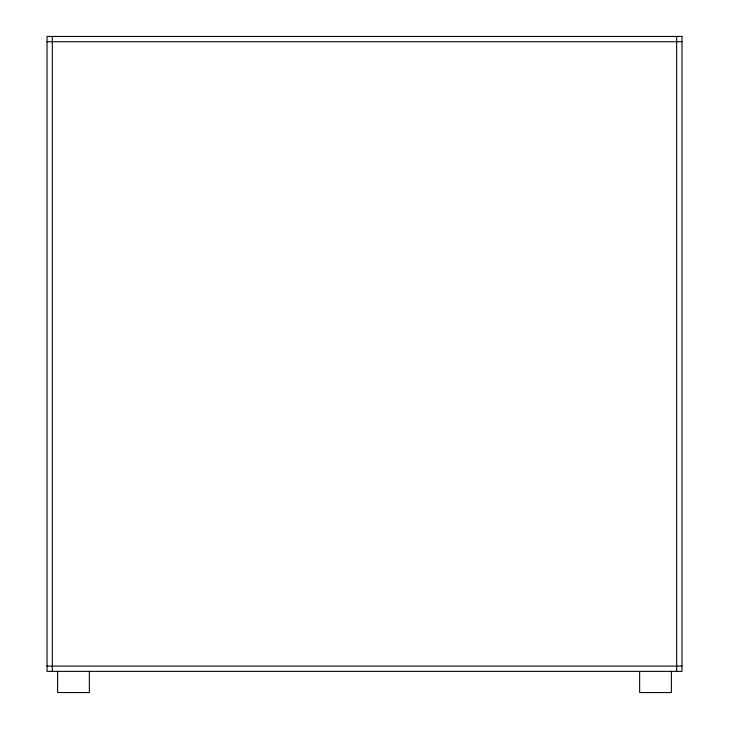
<?xml version="1.0" encoding="UTF-8"?>
<svg xmlns="http://www.w3.org/2000/svg" width="729" height="729" viewBox="0 0 729 729"><rect width="100%" height="100%" fill="white"/><g stroke="black" fill="none" stroke-linecap="round" stroke-linejoin="round"><path stroke-width="1.09" d="M47.03 41.744L681.97 41.744M47.03 666.096L681.97 666.096M676.676 36.45L676.676 671.382M671.382 671.382L671.382 692.55L639.643 692.55L639.643 671.382M89.357 671.382L89.357 692.55L57.618 692.55L57.618 671.382M52.324 36.45L52.324 671.382M681.97 36.45L47.03 36.45L47.03 671.382L681.97 671.382L681.97 36.45"/></g></svg>
